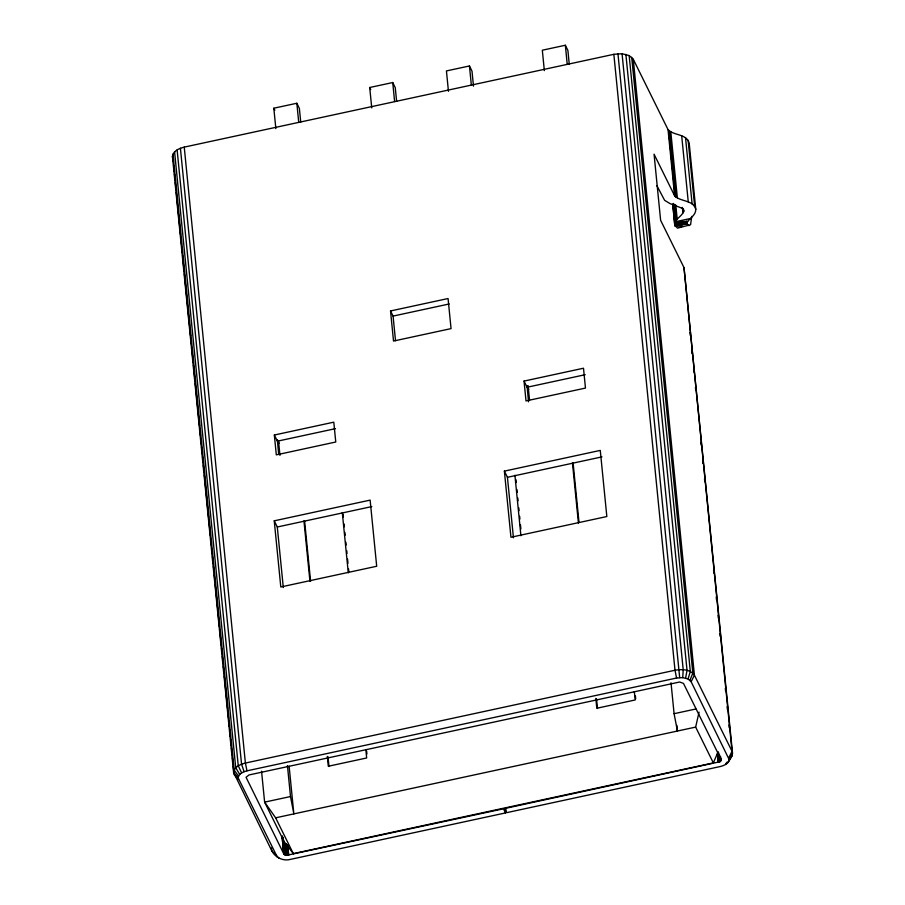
<?xml version="1.0" encoding="UTF-8"?>
<svg xmlns="http://www.w3.org/2000/svg" width="905" height="905" viewBox="0 0 905 905"><rect width="100%" height="100%" fill="white"/><g stroke="black" fill="none" stroke-linecap="round" stroke-linejoin="round"><path stroke-width="1.36" d="M691.725 216.419L690.583 224.734L677.46 228.151L674.779 225.153L672.867 203.942M505.51 812.916L503.474 808.799L286.614 855.338L283.819 853.969L246.058 777.282L249.011 774.952L679.644 682.008L683.467 683.388L721.093 759.521L720.052 761.716L504.628 808.55L506.653 812.667L720.312 766.524C723.943 765.607 728.604 763.775 729.159 759.544L691.137 681.725L688.072 678.976L682.743 677.619L683.207 669.7L622.063 53.757L613.85 54.311L184.247 147.119C179.394 148.33 173.183 150.773 172.436 156.418L233.581 772.35L271.738 850.734C275.482 857.555 283.061 861.481 290.709 859.32L505.51 812.916L505.952 809.251M622.063 53.757L629.167 55.567L633.262 59.232L668.037 129.607C673.739 135.841 686.748 133.567 689.203 143.228L695.775 209.36C695.866 215.514 689.282 218.32 686.601 223.049L674.825 223.58C675.899 218.071 682.834 215.899 683.886 210.582L682.415 208.376L669.983 203.568L664.621 200.322L656.872 185.627M685.605 678.094L687.031 670.322L625.887 54.379M261.545 771.184L264.622 802.135L284.102 841.571L293.333 853.63L713.344 762.904L695.651 727.1L699.045 712.167M277.326 857.148L238.117 777.814C238.682 773.583 243.343 771.75 246.975 770.834L676.578 678.037L682.743 677.619M688.072 678.976L690.311 671.499L629.167 55.567M689.961 680.209L692.834 673.15L631.679 57.219M713.344 762.904L718.174 751.614M691.137 681.725L694.407 675.175L633.262 59.232M728.763 757.858L732.032 751.308L684.01 267.631L660.627 220.311L654.055 154.178L674.598 195.74C680.311 201.973 693.309 199.7 695.775 209.36M725.652 764.454L726.772 762.27M729.159 759.544L732.564 753.548L684.01 267.631M727.552 762.949L732.009 755.867L732.032 751.308L694.407 675.175C690.198 669.1 681.567 669.112 674.994 670.254L245.391 763.051C240.549 764.273 234.327 766.705 233.581 772.35L238.117 777.814M728.751 761.286L732.009 755.867L731.726 753.051M728.729 759.419L730.414 758.096M675.04 223.614L675.311 226.397L686.624 223.512L675.447 221.748L673.625 203.455M275.844 128.601L273.819 108.215L296.84 103.249L299.374 108.396L300.743 122.073M371.74 107.887L369.715 87.502L392.736 82.536L395.27 87.683L396.628 101.36M473.485 86.156L471.991 71.11L469.446 65.963L446.437 70.929L448.45 91.315M569.245 64.074L567.888 50.397L565.342 45.25L542.321 50.216L544.346 70.601M686.918 222.268L675.447 221.748L690.594 218.478M675.311 226.397L686.816 223.908L688.976 225.662M679.078 227.212L681.635 226.669M390.53 310.958L448.066 298.526L451.052 328.617L393.517 341.049L390.53 310.958L393.075 316.094L395.519 340.721M393.075 316.094L449.242 303.967M274.339 435.022L333.787 422.171L335.766 442.013L276.308 454.864L274.339 435.022L277.382 441.188L335.495 428.642M524.04 381.084L583.499 368.233L585.467 388.075L526.009 400.915L524.04 381.084L527.095 387.25L585.196 374.704M274.238 520.827L370.134 500.114L376.695 566.259L280.799 586.972L274.238 520.827L277.292 527.004L283.299 587.515M504.379 471.12L600.275 450.407L606.836 516.54L510.952 537.253L504.379 471.12L507.434 477.297L513.44 537.796M277.292 527.004L371.808 506.585M507.434 477.297L601.961 456.878M287.439 765.596L290.505 796.547L264.622 802.135L275.64 817.826L293.333 853.63M676.872 725.425L677.426 731.036L674.089 713.694L695.888 708.988M275.64 817.826L695.651 727.1M672.709 204.338L674.779 225.153L686.601 223.049M674.779 225.153L686.816 223.908L686.544 221.125M675.447 221.748L687.619 221.454M273.321 852.748L279.215 858.381M238.524 779.499L234.112 774.601L233.275 766.162M276.149 855.632L271.738 850.734L271.466 847.917M238.535 776.071L234.135 770.042L172.991 154.099M239.734 774.409L235.73 767.802L174.586 151.87M527.604 386.967L528.758 389.308M369.715 87.502L370.733 89.561M273.819 108.215L274.837 110.274M279.057 443.246L277.326 439.74L278.706 454.423M241.635 772.904L238.264 765.811L177.12 149.879M244.101 771.693L241.556 764.193L180.412 148.25M172.436 156.418L173.251 161.475M676.578 678.037L674.994 670.254L613.85 54.311M246.975 770.834L245.391 763.051L184.247 147.119M290.505 796.547L293.853 813.889L289.125 766.196M283.163 838.007L284.837 854.886L284.102 841.571L286.614 855.338L285.754 843.879L287.643 855.349L286.534 844.094L287.643 855.349M720.606 756.716L721.093 760.653M719.305 755.404L720.052 761.716L719.792 755.268M284.102 841.571L285.663 855.18M688.105 140.286L694.667 206.419M685.526 137.73L692.099 203.863M681.691 135.761L688.264 201.894M683.433 208.998L683.716 211.815M682.37 207.392L682.924 213.026M670.797 131.745L677.359 197.878M689.995 332.655L690.277 335.461M691.816 350.936L692.087 353.742M693.626 369.206L693.909 372.023M695.436 387.487L695.719 390.304M700.889 442.319L701.16 445.136M702.699 460.6L702.981 463.417M704.509 478.881L704.791 481.686M713.581 570.274L713.864 573.08M716.24 596.983L716.522 599.8M718.05 615.264L718.332 618.07M719.871 633.545L720.142 636.351M725.312 688.377L725.595 691.182M727.122 706.658L727.405 709.463M728.944 724.928L729.215 727.744M669.576 131.168L676.148 197.301M668.648 130.444L675.209 196.577M675.797 205.141L677.2 219.214M668.037 129.607L674.598 195.74M674.96 204.564L676.499 220.039M674.372 205.401L675.911 220.888M673.241 205.514L673.795 211.08M674.202 215.266L674.621 219.44M719.237 762.123L718.819 752.971M617.957 53.734L679.666 677.607M671.012 682.743L674.089 713.694M635.423 696.002L635.706 698.807M634.337 691.556L635.163 699.972L596.814 708.253L595.841 698.434M565.342 45.25L567.231 64.278M573.114 463.055L578.962 521.959M596.508 698.683L597.481 708.502M572.446 462.806L578.431 523.113M528.09 385.575L529.527 400.123M527.038 385.802L528.543 401.797M515.997 479.707L516.28 482.523M516.981 489.548L517.253 492.365M517.818 497.988L518.09 500.804M518.791 507.829L519.074 510.646M519.628 516.269L519.911 519.085M520.466 524.708L520.884 528.927M514.911 475.249L520.907 535.726M469.446 65.963L471.335 84.991M392.736 82.536L394.614 101.552M343.108 514.164L343.391 516.97M344.081 523.984L344.364 526.789M344.918 532.4L345.201 535.206M345.891 542.219L346.174 545.025M346.728 550.636L347.011 553.441M347.565 559.052L347.984 563.261M348.538 568.86L348.821 571.666M366.638 751.195L366.921 754.001M342.294 512.524L348.289 572.831M365.835 749.555L366.661 757.971L328.311 766.252L327.327 756.433M296.84 103.249L298.729 122.266M304.612 521.042L310.596 581.361M328.006 756.682L328.979 766.501M303.944 520.805L309.929 581.112M278.514 440.837L279.95 455.385M287.7 845.361L288.672 855.202L287.677 845.361M282.394 836.197L284.215 854.478L282.417 836.209M173.67 165.694L174.224 171.317M174.507 174.133L175.061 179.756M175.344 182.561L176.034 189.597M176.317 192.414L176.871 198.037M177.154 200.842L177.855 207.879M178.138 210.695L178.692 216.318M178.975 219.123L179.665 226.16M179.948 228.976L180.502 234.599M180.785 237.404L181.486 244.441M181.758 247.257L182.324 252.88M182.595 255.685L184.134 271.161M184.416 273.966L185.955 289.442M186.226 292.258L186.928 299.284M187.211 302.1L187.765 307.723M188.048 310.539L188.738 317.565M189.021 320.381L189.586 326.004M189.858 328.82L190.559 335.846M190.842 338.662L191.396 344.285M191.679 347.101L193.206 362.566M193.489 365.382L195.028 380.847M195.299 383.663L195.865 389.286M196.147 392.091L196.838 399.128M197.12 401.944L197.675 407.567M197.957 410.384L198.659 417.409M198.93 420.225L199.496 425.848M199.915 430.067L200.469 435.69M200.752 438.506L201.306 444.129M201.589 446.946L202.29 453.971M202.562 456.787L203.127 462.41M203.399 465.227L204.1 472.252M204.383 475.068L204.937 480.691M205.22 483.508L205.91 490.533M206.193 493.349L206.747 498.972M207.03 501.789L208.569 517.253M208.851 520.07L210.379 535.534M210.661 538.351L211.363 545.376M211.634 548.192L212.2 553.815M212.471 556.632L213.173 563.657M213.456 566.473L214.01 572.096M214.293 574.913L214.994 581.938M215.266 584.754L215.831 590.377M216.103 593.194L217.641 608.658M217.924 611.475L219.451 626.939M219.734 629.756L221.273 645.22M221.555 648.037L222.11 653.659M222.392 656.476L223.083 663.501M223.365 666.318L223.92 671.94M224.338 676.159L224.904 681.782M225.175 684.599L225.741 690.221M226.024 693.038L226.714 700.063M226.997 702.88L227.551 708.502M227.834 711.319L228.535 718.344M228.807 721.161L229.372 726.783M229.644 729.6L230.345 736.625M230.628 739.442L231.182 745.064M231.465 747.881L232.166 754.906M232.438 757.723L233.004 763.345M283.186 838.019L284.837 854.886M720.323 757.112L720.685 761.218M718.276 762.406L717.439 753.967L718.276 762.406M283.819 853.969L282.145 837.102L283.819 853.969"/></g></svg>
